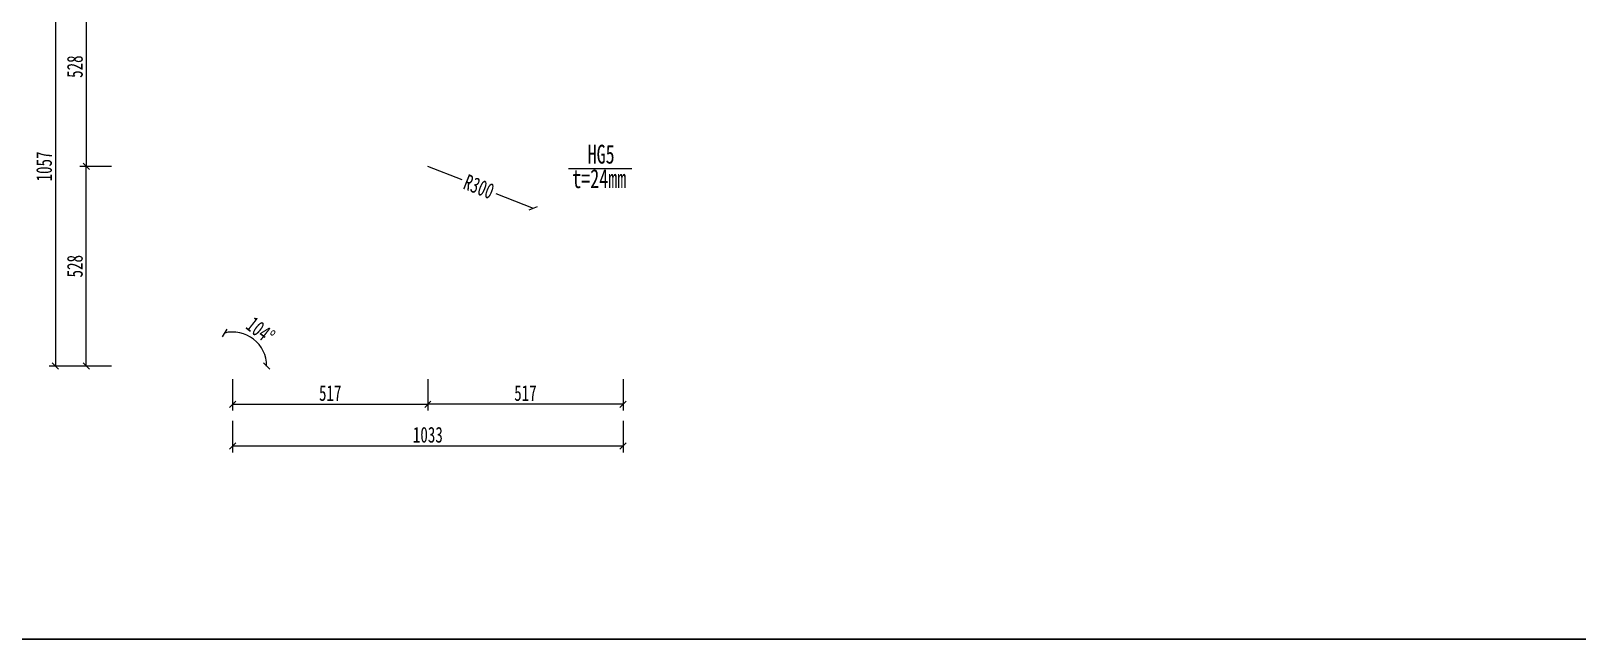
# Model space of a CAD drawing. Header units: millimetres. Extents: x -60009 to 63758, y -2164 to 95433.
# Drawn here: x 31762 to 35854, y 13244 to 14854 of the extents above; entities that cross this region are included whole.
import ezdxf
from ezdxf.enums import TextEntityAlignment as Align

# ---------------------------------------------------------------- set-up
doc = ezdxf.new("R2010")
doc.units = ezdxf.units.MM
doc.layers.get('Defpoints').update_dxf_attribs({"color": 8})
doc.layers.add('文字', color=7, linetype='Continuous', lineweight=15)
doc.layers.add('细实线', color=4, linetype='Continuous', lineweight=15)
doc.styles.add('111', font='仿宋_GB2312.TTF', dxfattribs={"width": 0.7})
doc.styles.add('BM_Dim', font='仿宋_GB2312.TTF', dxfattribs={"width": 0.85})
doc.dimstyles.new('200', dxfattribs={"dimscale": 0, "dimtxt": 2.5, "dimasz": 1, "dimexe": 1, "dimexo": 1, "dimgap": 0.6, "dimtad": 1, "dimdec": 0, "dimdsep": 46, "dimtxsty": '111', "dimblk": 'OBLIQUE', "dimcen": 0, "dimclrd": 4, "dimclre": 4, "dimclrt": 4, "dimadec": 1, "dimazin": 2, "dimtfac": 1, "dimtdec": 0, "dimtix": 1, "dimtmove": 2, "dimatfit": 3, "dimfxl": 4, "dimfxlon": 1, "dimtolj": 1, "dimlwd": -1, "dimlwe": -1, "dimarcsym": 0})

# ---------------------------------------------------------------- blocks, each defined once
blk = doc.blocks.new('_Oblique')
at = {"color": 0, "linetype": 'ByBlock', "lineweight": -2}
blk.add_line((-0.5, -0.5), (0.5, 0.5), dxfattribs=at)
blk = doc.blocks.new('*D1863')
at = {"layer": 'Defpoints', "color": 0}
for p in [(32812.5, 14495.3), (33091.5, 14384.9)]:
    blk.add_point(p, dxfattribs=at)
at = {"layer": '细实线', "color": 4}
for p, q in [((32902.9, 14459.5), (32812.5, 14495.3)), ((32992.7, 14424), (33091.5, 14384.9))]:
    blk.add_line(p, q, dxfattribs=at)
at = {"layer": '细实线', "color": 4, "xscale": 16.66666666666666, "yscale": 16.66666666666666, "zscale": 16.66666666666666, "rotation": 338.4016792941666}
blk.add_blockref('_Oblique', (33091.5, 14384.9), dxfattribs=at)
at = {"layer": '细实线', "color": 4, "insert": (32947.8, 14441.7), "char_height": 41.67, "attachment_point": 5, "rotation": 338.4017, "style": '111'}
blk.add_mtext('\\A1;R300', dxfattribs=at)
blk = doc.blocks.new('*D1862')
at = {"layer": 'Defpoints', "color": 0}
for p in [(32812.5, 14495.3), (32295.9, 13967), (32812.5, 13865.9)]:
    blk.add_point(p, dxfattribs=at)
at = {"layer": '细实线', "color": 4}
for p, q in [((32295.9, 13932.6), (32295.9, 13849.3)), ((32812.5, 13932.6), (32812.5, 13849.3)), ((32295.9, 13865.9), (32812.5, 13865.9))]:
    blk.add_line(p, q, dxfattribs=at)
at = {"layer": '细实线', "color": 4, "xscale": 16.66666666666666, "yscale": 16.66666666666666, "zscale": 16.66666666666666, "rotation": 180}
blk.add_blockref('_Oblique', (32295.9, 13865.9), dxfattribs=at)
at = {"layer": '细实线', "color": 4, "xscale": 16.66666666666666, "yscale": 16.66666666666666, "zscale": 16.66666666666666}
blk.add_blockref('_Oblique', (32812.5, 13865.9), dxfattribs=at)
at = {"layer": '细实线', "color": 4, "insert": (32554.2, 13895.3), "char_height": 41.67, "attachment_point": 5, "style": '111'}
blk.add_mtext('\\A1;517', dxfattribs=at)
blk = doc.blocks.new('*D1860')
at = {"layer": 'Defpoints', "color": 0}
for p in [(32731, 15023.6), (31826.8, 13967), (32731, 13967)]:
    blk.add_point(p, dxfattribs=at)
at = {"layer": '细实线', "color": 4}
for p, q in [((31893.5, 15023.6), (31810.2, 15023.6)), ((31826.8, 15023.6), (31826.8, 13967)), ((31893.5, 13967), (31810.2, 13967))]:
    blk.add_line(p, q, dxfattribs=at)
at = {"layer": '细实线', "color": 4, "xscale": 16.66666666666666, "yscale": 16.66666666666666, "zscale": 16.66666666666666}
for p, rotation in [((31826.8, 15023.6), 90), ((31826.8, 13967), 270)]:
    blk.add_blockref('_Oblique', p, dxfattribs=dict(at, rotation=rotation))
at = {"layer": '细实线', "color": 4, "insert": (31797, 14495.3), "char_height": 41.67, "attachment_point": 5, "rotation": 90, "style": '111'}
blk.add_mtext('\\A1;1057', dxfattribs=at)
blk = doc.blocks.new('*D1859')
at = {"layer": 'Defpoints', "color": 0}
for p in [(32812.5, 15023.6), (31908.4, 14495.3), (32812.5, 14495.3)]:
    blk.add_point(p, dxfattribs=at)
at = {"layer": '细实线', "color": 4}
for p, q in [((31975, 15023.6), (31891.7, 15023.6)), ((31908.4, 15023.6), (31908.4, 14495.3)), ((31975, 14495.3), (31891.7, 14495.3))]:
    blk.add_line(p, q, dxfattribs=at)
at = {"layer": '细实线', "color": 4, "xscale": 16.66666666666666, "yscale": 16.66666666666666, "zscale": 16.66666666666666}
for p, rotation in [((31908.4, 15023.6), 90), ((31908.4, 14495.3), 270)]:
    blk.add_blockref('_Oblique', p, dxfattribs=dict(at, rotation=rotation))
at = {"layer": '细实线', "color": 4, "insert": (31878.5, 14759.5), "char_height": 41.67, "attachment_point": 5, "rotation": 90, "style": '111'}
blk.add_mtext('\\A1;528', dxfattribs=at)
blk = doc.blocks.new('*D1858')
at = {"layer": 'Defpoints', "color": 0}
for p in [(32031.8, 15023.6), (32369.9, 14018.2), (32295.9, 13967), (32295.9, 13967), (33329.1, 13967)]:
    blk.add_point(p, dxfattribs=at)
at = {"layer": '细实线', "color": 4}
blk.add_arc((32295.9, 13967), 90, 0, 104.0362, dxfattribs=at)
at = {"layer": '细实线', "color": 4, "xscale": 16.66666666666666, "yscale": 16.66666666666666, "zscale": 16.66666666666666}
for p, rotation in [((32274.1, 14054.3), 194.0362434679266), ((32385.9, 13967), 270)]:
    blk.add_blockref('_Oblique', p, dxfattribs=dict(at, rotation=rotation))
at = {"layer": '细实线', "color": 4, "insert": (32369.7, 14061.4), "char_height": 41.67, "attachment_point": 5, "rotation": 322.0181, "style": '111'}
blk.add_mtext('\\A1;104%%d', dxfattribs=at)
blk = doc.blocks.new('*D1857')
at = {"layer": 'Defpoints', "color": 0}
for p in [(31908.4, 14495.3), (32812.5, 14495.3), (32812.5, 13967)]:
    blk.add_point(p, dxfattribs=at)
at = {"layer": '细实线', "color": 4}
for p, q in [((31975, 14495.3), (31891.7, 14495.3)), ((31908.4, 13967), (31908.4, 14495.3)), ((31975, 13967), (31891.7, 13967))]:
    blk.add_line(p, q, dxfattribs=at)
at = {"layer": '细实线', "color": 4, "xscale": 16.66666666666666, "yscale": 16.66666666666666, "zscale": 16.66666666666666}
for p, rotation in [((31908.4, 14495.3), 90), ((31908.4, 13967), 270)]:
    blk.add_blockref('_Oblique', p, dxfattribs=dict(at, rotation=rotation))
at = {"layer": '细实线', "color": 4, "insert": (31878.5, 14231.2), "char_height": 41.67, "attachment_point": 5, "rotation": 90, "style": '111'}
blk.add_mtext('\\A1;528', dxfattribs=at)
blk = doc.blocks.new('*D1856')
at = {"layer": 'Defpoints', "color": 0}
for p in [(32295.9, 13967), (33329.1, 13967), (32295.9, 13754.9)]:
    blk.add_point(p, dxfattribs=at)
at = {"layer": '细实线', "color": 4}
for p, q in [((32295.9, 13821.6), (32295.9, 13738.3)), ((33329.1, 13821.6), (33329.1, 13738.3)), ((33329.1, 13754.9), (32295.9, 13754.9))]:
    blk.add_line(p, q, dxfattribs=at)
at = {"layer": '细实线', "color": 4, "xscale": 16.66666666666666, "yscale": 16.66666666666666, "zscale": 16.66666666666666, "rotation": 180}
blk.add_blockref('_Oblique', (32295.9, 13754.9), dxfattribs=at)
at = {"layer": '细实线', "color": 4, "xscale": 16.66666666666666, "yscale": 16.66666666666666, "zscale": 16.66666666666666}
blk.add_blockref('_Oblique', (33329.1, 13754.9), dxfattribs=at)
at = {"layer": '细实线', "color": 4, "insert": (32812.5, 13784.8), "char_height": 41.67, "attachment_point": 5, "style": '111'}
blk.add_mtext('\\A1;1033', dxfattribs=at)
blk = doc.blocks.new('*D1855')
at = {"layer": 'Defpoints', "color": 0}
for p in [(32812.5, 14495.3), (33329.1, 13967), (32812.5, 13865.9)]:
    blk.add_point(p, dxfattribs=at)
at = {"layer": '细实线', "color": 4}
for p, q in [((32812.5, 13932.6), (32812.5, 13849.3)), ((33329.1, 13932.6), (33329.1, 13849.3)), ((33329.1, 13865.9), (32812.5, 13865.9))]:
    blk.add_line(p, q, dxfattribs=at)
at = {"layer": '细实线', "color": 4, "xscale": 16.66666666666666, "yscale": 16.66666666666666, "zscale": 16.66666666666666, "rotation": 180}
blk.add_blockref('_Oblique', (32812.5, 13865.9), dxfattribs=at)
at = {"layer": '细实线', "color": 4, "xscale": 16.66666666666666, "yscale": 16.66666666666666, "zscale": 16.66666666666666}
blk.add_blockref('_Oblique', (33329.1, 13865.9), dxfattribs=at)
at = {"layer": '细实线', "color": 4, "insert": (33070.8, 13895.3), "char_height": 41.67, "attachment_point": 5, "style": '111'}
blk.add_mtext('\\A1;517', dxfattribs=at)

msp = doc.modelspace()

# ---------------------------------------------------------------- linework, layer by layer
at = {"layer": 'Defpoints'}
msp.add_lwpolyline([(29548.6, 17507.5), (35965.2, 17507.5), (35965.2, 13244.2), (29548.6, 13244.2)], close=True, dxfattribs=at)
at = {"layer": '细实线'}
msp.add_line((33184.5, 14489.7), (33352.8, 14489.7), dxfattribs=at)

# ---------------------------------------------------------------- texts
at = {"layer": '文字', "style": 'BM_Dim', "width": 0.7}
for s, p in [('HG5', (33271.1, 14487.8)), ('t=24mm', (33266.1, 14423))]:
    msp.add_text(s, height=50, dxfattribs=at).set_placement(p, align=Align.BOTTOM_CENTER)

# ---------------------------------------------------------------- dimensions: what is measured, and where the dimension line sits
at = {"layer": '细实线'}
for base, p1, p2, angle, picture, middle in [((31826.8, 13967), (32731, 15023.6), (32731, 13967), 270, '*D1860', (31797, 14495.3)), ((31908.4, 14495.3), (32812.5, 15023.6), (32812.5, 14495.3), 270, '*D1859', (31878.5, 14759.5)), ((31908.4, 14495.3), (32812.5, 13967), (32812.5, 14495.3), 90, '*D1857', (31878.5, 14231.2)), ((32812.5, 13865.9), (32295.9, 13967), (32812.5, 14495.3), 180, '*D1862', (32554.2, 13895.3))]:
    dim = msp.add_linear_dim(base=base, p1=p1, p2=p2, angle=angle, dimstyle='200', override={"dimscale": 16.666667, "dimblk": 'Oblique'}, dxfattribs=at)
    dim.commit()
    dim.dimension.update_dxf_attribs({"geometry": picture, "text_midpoint": middle})
dim = msp.add_angular_dim_2l(base=(32369.9, 14018.2), line1=((32031.8, 15023.6), (32295.9, 13967)), line2=((32295.9, 13967), (33329.1, 13967)), dimstyle='200', override={"dimscale": 16.666667, "dimblk": 'Oblique'}, dxfattribs=at)
dim.commit()
dim.dimension.update_dxf_attribs({"geometry": '*D1858', "text_midpoint": (32369.7, 14061.4)})
dim = msp.add_linear_dim(base=(32812.5, 13865.9), p1=(33329.1, 13967), p2=(32812.5, 14495.3), dimstyle='200', override={"dimscale": 16.666667, "dimblk": 'Oblique'}, dxfattribs=at)
dim.commit()
dim.dimension.update_dxf_attribs({"geometry": '*D1855', "text_midpoint": (33070.8, 13895.3)})
dim = msp.add_radius_dim(center=(32812.5, 14495.3), mpoint=(33091.5, 14384.9), dimstyle='200', override={"dimscale": 16.666667}, dxfattribs=at)
dim.commit()
dim.dimension.update_dxf_attribs({"geometry": '*D1863', "text_midpoint": (32947.8, 14441.7), "dimtype": 164})
dim = msp.add_aligned_dim(p1=(33329.1, 13967), p2=(32295.9, 13967), distance=212.1, dimstyle='200', override={"dimscale": 16.666667, "dimblk": 'Oblique'}, dxfattribs=at)
dim.commit()
dim.dimension.update_dxf_attribs({"geometry": '*D1856', "text_midpoint": (32812.5, 13784.8)})

doc.saveas('drawing.dxf')
